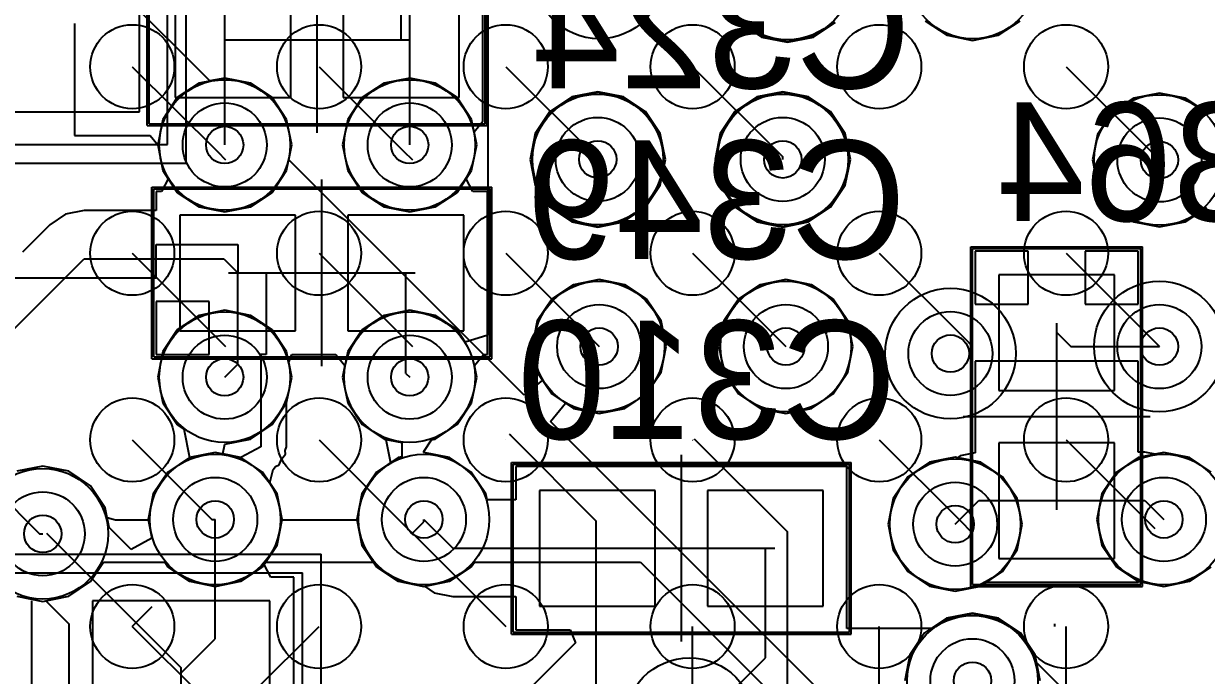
# Model space of a CAD drawing. Extents: x 28 to 300, y 18 to 330.
# Drawn here: x 170.39 to 176.72, y 105.66 to 109.15 of the extents above; entities that cross this region are included whole.
import ezdxf

# ---------------------------------------------------------------- set-up
doc = ezdxf.new("R2010")
doc.units = 0
for name, color, linetype in [('BOTTOMLAYER', 5, 'CONTINUOUS'), ('BOTTOMOVERLAY', 54, 'CONTINUOUS'), ('BOTTOMPASTE', 16, 'CONTINUOUS'), ('BOTTOMSOLDER', 6, 'CONTINUOUS'), ('DRILLDRAWING', 1, 'CONTINUOUS'), ('INTERNALPLANE1', 76, 'CONTINUOUS'), ('INTERNALPLANE6', 136, 'CONTINUOUS'), ('MECHANICAL14', 56, 'CONTINUOUS'), ('MECHANICAL16', 56, 'CONTINUOUS'), ('MIDLAYER1', 16, 'CONTINUOUS'), ('MIDLAYER3', 90, 'CONTINUOUS'), ('MULTILAYER', 9, 'CONTINUOUS'), ('TOPLAYER', 1, 'CONTINUOUS'), ('TOPPASTE', 8, 'CONTINUOUS'), ('TOPSOLDER', 216, 'CONTINUOUS'), ('VIAHOLELAYER', 16, 'CONTINUOUS')]:
    doc.layers.add(name, color=color, linetype=linetype)

msp = doc.modelspace()

# ---------------------------------------------------------------- linework, layer by layer
at = {"layer": 'BOTTOMLAYER'}
for p, q in [((171.0102, 108.6816), (171.0102, 109.6316)), ((171.4666, 109.0688), (171.4666, 109.6476)), ((172.4116, 109.0688), (172.4116, 109.5766)), ((172.4572, 109.0688), (172.4572, 109.6222)), ((172.8486, 108.6318), (172.8486, 109.5058)), ((171.2016, 109.3788), (171.2016, 108.7588)), ((171.8216, 108.7588), (171.8216, 109.3788)), ((172.1016, 109.3788), (172.1016, 108.7588)), ((172.7216, 108.7588), (172.7216, 109.3788)), ((170.6626, 109.1563), (170.6626, 108.5546)), ((174.2264, 109.1643), (174.3429, 109.0865)), ((174.6176, 109.0865), (174.734, 109.1643)), ((175.218, 109.1704), (175.3345, 109.0926)), ((175.6091, 109.0926), (175.7256, 109.1704)), ((171.4666, 108.5046), (171.4666, 109.0688)), ((172.4572, 108.5046), (172.4572, 109.0688)), ((174.3429, 109.0865), (174.4802, 109.0592)), ((174.4802, 109.0592), (174.6176, 109.0865)), ((175.3345, 109.0926), (175.4718, 109.0653)), ((175.4718, 109.0653), (175.6091, 109.0926)), ((171.2016, 108.7588), (171.8216, 108.7588)), ((172.1016, 108.7588), (172.7216, 108.7588)), ((173.3269, 108.7591), (173.2104, 108.6813)), ((173.4642, 108.7864), (173.3269, 108.7591)), ((173.6016, 108.7591), (173.4642, 108.7864)), ((173.718, 108.6813), (173.6016, 108.7591)), ((174.3175, 108.7591), (174.201, 108.6813)), ((174.4548, 108.7864), (174.3175, 108.7591)), ((174.5922, 108.7591), (174.4548, 108.7864)), ((174.7086, 108.6813), (174.5922, 108.7591)), ((176.3345, 108.7558), (176.218, 108.678)), ((176.4718, 108.7831), (176.3345, 108.7558)), ((176.6091, 108.7558), (176.4718, 108.7831)), ((176.7256, 108.678), (176.6091, 108.7558)), ((170.0102, 108.6816), (171.0102, 108.6816)), ((173.2104, 108.6813), (173.1326, 108.5649)), ((173.7958, 108.5649), (173.718, 108.6813)), ((174.201, 108.6813), (174.1232, 108.5649)), ((174.7864, 108.5649), (174.7086, 108.6813)), ((176.218, 108.678), (176.1402, 108.5615)), ((172.8021, 108.5751), (172.8486, 108.6318)), ((172.8486, 108.6318), (172.8486, 108.6318)), ((170.6626, 108.5546), (171.0667, 108.5546)), ((171.0667, 108.5546), (171.1077, 108.5046)), ((172.8161, 108.5046), (172.8021, 108.5751)), ((173.1326, 108.5649), (173.1053, 108.4275)), ((173.8231, 108.4275), (173.7958, 108.5649)), ((174.1232, 108.5649), (174.0959, 108.4275)), ((174.8137, 108.4275), (174.7864, 108.5649)), ((176.1402, 108.5615), (176.1129, 108.4242)), ((171.1077, 108.5046), (171.135, 108.3673)), ((172.7888, 108.3673), (172.8161, 108.5046)), ((173.1053, 108.4275), (173.1326, 108.2902)), ((173.7958, 108.2902), (173.8231, 108.4275)), ((174.0959, 108.4275), (174.1232, 108.2902)), ((174.7864, 108.2902), (174.8137, 108.4275)), ((176.1129, 108.4242), (176.1402, 108.2869)), ((171.135, 108.3673), (171.1646, 108.323)), ((172.7592, 108.323), (172.7888, 108.3673)), ((171.1646, 108.323), (171.1287, 108.2558)), ((172.7951, 108.2558), (172.7592, 108.323)), ((171.1287, 108.2558), (171.0996, 108.2558)), ((171.0996, 108.2558), (171.0996, 108.1528)), ((172.8736, 108.2558), (172.7951, 108.2558)), ((172.8736, 107.3818), (172.8736, 108.2558)), ((173.1326, 108.2902), (173.2104, 108.1737)), ((173.718, 108.1737), (173.7958, 108.2902)), ((174.1232, 108.2902), (174.201, 108.1737)), ((174.7086, 108.1737), (174.7864, 108.2902)), ((176.1402, 108.2869), (176.218, 108.1704)), ((173.2104, 108.1737), (173.3269, 108.0959)), ((173.6016, 108.0959), (173.718, 108.1737)), ((174.201, 108.1737), (174.3175, 108.0959)), ((174.5922, 108.0959), (174.7086, 108.1737)), ((176.218, 108.1704), (176.3345, 108.0926)), ((176.6091, 108.0926), (176.7256, 108.1704)), ((170.6143, 108.1331), (170.5303, 108.0769)), ((170.7134, 108.1528), (170.6143, 108.1331)), ((171.0996, 108.1528), (170.7134, 108.1528)), ((171.8466, 108.1288), (171.2266, 108.1288)), ((171.2266, 108.1288), (171.2266, 107.5088)), ((171.8466, 107.5088), (171.8466, 108.1288)), ((172.7466, 108.1288), (172.1266, 108.1288)), ((172.1266, 108.1288), (172.1266, 107.5088)), ((172.7466, 107.5088), (172.7466, 108.1288)), ((170.5303, 108.0769), (170.3833, 107.93)), ((173.3269, 108.0959), (173.4642, 108.0686)), ((173.4642, 108.0686), (173.6016, 108.0959)), ((174.3175, 108.0959), (174.4548, 108.0686)), ((174.4548, 108.0686), (174.5922, 108.0959)), ((176.3345, 108.0926), (176.4718, 108.0653)), ((176.4718, 108.0653), (176.6091, 108.0926)), ((171.0996, 107.7925), (171.0996, 107.9712)), ((171.0996, 107.9712), (171.5369, 107.9712)), ((171.5369, 107.9712), (171.5369, 107.8191)), ((175.7694, 107.9362), (175.4848, 107.9362)), ((175.4848, 107.9362), (175.4848, 107.6516)), ((175.7694, 107.6516), (175.7694, 107.9362)), ((176.3588, 107.9362), (176.0742, 107.9362)), ((176.0742, 107.9362), (176.0742, 107.6516)), ((176.3588, 107.6516), (176.3588, 107.9362)), ((170.2616, 107.442), (170.7134, 107.8938)), ((170.7134, 107.8938), (171.4616, 107.8938)), ((171.4616, 107.8938), (171.5366, 107.8188)), ((169.4088, 107.7925), (171.0996, 107.7925)), ((171.5366, 107.33), (171.5366, 107.8188)), ((171.5369, 107.8191), (171.689, 107.8191)), ((171.689, 107.8191), (171.689, 107.3818)), ((172.4366, 107.2806), (172.4366, 107.8188)), ((176.2318, 107.8092), (175.6118, 107.8092)), ((175.6118, 107.8092), (175.6118, 107.1892)), ((176.2318, 107.1892), (176.2318, 107.8092)), ((173.3345, 107.7558), (173.218, 107.678)), ((173.4718, 107.7831), (173.3345, 107.7558)), ((173.6091, 107.7558), (173.4718, 107.7831)), ((173.7256, 107.678), (173.6091, 107.7558)), ((174.3345, 107.7558), (174.218, 107.678)), ((174.4718, 107.7831), (174.3345, 107.7558)), ((174.6091, 107.7558), (174.4718, 107.7831)), ((174.7256, 107.678), (174.6091, 107.7558)), ((171.3842, 107.6664), (171.0996, 107.6664)), ((171.0996, 107.6664), (171.0996, 107.3818)), ((171.3842, 107.3818), (171.3842, 107.6664)), ((173.218, 107.678), (173.1402, 107.5615)), ((173.8034, 107.5615), (173.7256, 107.678)), ((174.218, 107.678), (174.1402, 107.5615)), ((174.8034, 107.5615), (174.7256, 107.678)), ((175.4848, 107.6516), (175.7694, 107.6516)), ((176.0742, 107.6516), (176.3588, 107.6516)), ((173.1402, 107.5615), (173.1129, 107.4242)), ((173.8307, 107.4242), (173.8034, 107.5615)), ((174.1402, 107.5615), (174.1129, 107.4242)), ((174.8307, 107.4242), (174.8034, 107.5615)), ((171.2266, 107.5088), (171.8466, 107.5088)), ((172.1266, 107.5088), (172.7466, 107.5088)), ((175.9218, 107.4992), (175.9968, 107.4242)), ((173.1129, 107.4242), (173.1402, 107.2869)), ((173.8034, 107.2869), (173.8307, 107.4242)), ((174.1129, 107.4242), (174.1402, 107.2869)), ((174.8034, 107.2869), (174.8307, 107.4242)), ((175.9968, 107.4242), (176.4718, 107.4242)), ((171.0996, 107.3818), (171.3842, 107.3818)), ((171.689, 107.3818), (171.6608, 107.3818)), ((171.6608, 107.3818), (171.6608, 106.8871)), ((171.8094, 107.3407), (171.8265, 107.3818)), ((171.8265, 107.3818), (171.8265, 107.3818)), ((171.8265, 107.3818), (171.9736, 107.3818)), ((171.9736, 107.3818), (171.9736, 107.3818)), ((171.9736, 107.3818), (171.9736, 107.3818)), ((171.9736, 107.3818), (171.9736, 107.3818)), ((171.9736, 107.3818), (171.9996, 107.3818)), ((171.9996, 107.3818), (172.0275, 107.3818)), ((172.0275, 107.3818), (172.0275, 107.3818)), ((172.0275, 107.3818), (172.0275, 107.3818)), ((172.0275, 107.3818), (172.0625, 107.3818)), ((172.0625, 107.3818), (172.1108, 107.3229)), ((172.8036, 107.3229), (172.8519, 107.3818)), ((172.8519, 107.3818), (172.8736, 107.3818)), ((176.3588, 107.3468), (175.4848, 107.3468)), ((175.4848, 107.3468), (175.4848, 107.0901)), ((176.3588, 107.0901), (176.3588, 107.3468)), ((171.4666, 107.26), (171.5366, 107.33)), ((171.8255, 107.26), (171.8094, 107.3407)), ((172.1108, 107.3229), (172.0983, 107.26)), ((172.8161, 107.26), (172.8036, 107.3229)), ((173.1402, 107.2869), (173.218, 107.1704)), ((173.7256, 107.1704), (173.8034, 107.2869)), ((174.1402, 107.2869), (174.218, 107.1704)), ((174.7256, 107.1704), (174.8034, 107.2869)), ((171.7983, 107.1232), (171.8255, 107.26)), ((172.0983, 107.26), (172.1256, 107.1227)), ((172.4366, 107.2806), (172.4572, 107.26)), ((172.7888, 107.1227), (172.8161, 107.26)), ((173.218, 107.1704), (173.3345, 107.0926)), ((173.6091, 107.0926), (173.7256, 107.1704)), ((174.218, 107.1704), (174.3345, 107.0926)), ((174.6091, 107.0926), (174.7256, 107.1704)), ((175.6118, 107.1892), (176.2318, 107.1892)), ((171.7983, 106.8871), (171.7983, 107.1232)), ((172.1256, 107.1227), (172.2034, 107.0062)), ((172.711, 107.0062), (172.7888, 107.1227)), ((173.3345, 107.0926), (173.4718, 107.0653)), ((173.4718, 107.0653), (173.6091, 107.0926)), ((174.3345, 107.0926), (174.4718, 107.0653)), ((174.4718, 107.0653), (174.6091, 107.0926)), ((175.4848, 107.0901), (175.4848, 107.0901)), ((175.4848, 107.0901), (175.4848, 107.0901)), ((175.4848, 107.0901), (175.4848, 107.0622)), ((175.4848, 107.0622), (175.4848, 107.0362)), ((175.4848, 107.0362), (175.4848, 107.0362)), ((175.4848, 107.0362), (175.4848, 107.0362)), ((175.4848, 107.0362), (175.4848, 107.0362)), ((175.4848, 107.0362), (175.4848, 107.0362)), ((175.4848, 107.0362), (175.4848, 107.0362)), ((175.4848, 107.0362), (175.4848, 106.8542)), ((176.3588, 107.0622), (176.3588, 107.0901)), ((176.3588, 107.0901), (176.3588, 107.0901)), ((176.3588, 107.0901), (176.3588, 107.0901)), ((176.3588, 107.0492), (176.3588, 107.0622)), ((176.3588, 107.0393), (176.3588, 107.0492)), ((176.3588, 107.0362), (176.3588, 107.0393)), ((176.3588, 107.0083), (176.3588, 107.0362)), ((172.2034, 107.0062), (172.3199, 106.9284)), ((172.5945, 106.9284), (172.711, 107.0062)), ((176.3588, 106.8582), (176.3588, 107.0083)), ((176.3588, 107.0083), (176.3588, 107.0083)), ((176.3588, 107.0083), (176.3588, 107.0083)), ((172.3199, 106.9284), (172.4149, 106.9095)), ((172.4149, 106.9095), (172.4149, 106.8333)), ((172.5326, 106.8612), (172.5749, 106.9245)), ((172.5749, 106.9245), (172.5945, 106.9284)), ((176.2318, 106.9092), (175.6118, 106.9092)), ((175.6118, 106.9092), (175.6118, 106.2892)), ((176.2318, 106.2892), (176.2318, 106.9092)), ((171.4158, 106.8569), (171.2785, 106.8296)), ((171.5531, 106.8296), (171.4158, 106.8569)), ((171.6608, 106.8871), (171.5531, 106.8296)), ((171.7709, 106.8211), (171.7924, 106.8472)), ((171.7903, 106.8679), (171.7983, 106.8871)), ((171.7924, 106.8472), (171.7903, 106.8679)), ((172.5334, 106.8569), (172.5326, 106.8612)), ((172.6707, 106.8296), (172.5334, 106.8569)), ((175.4848, 106.8542), (175.4057, 106.8385)), ((176.3946, 106.8582), (176.3588, 106.8582)), ((176.4484, 106.8475), (176.3946, 106.8582)), ((176.4958, 106.8569), (176.4484, 106.8475)), ((176.6331, 106.8296), (176.4958, 106.8569)), ((170.4924, 106.7835), (170.3537, 106.7559)), ((170.6312, 106.7559), (170.4924, 106.7835)), ((171.2785, 106.8296), (171.162, 106.7518)), ((171.7256, 106.7659), (171.7388, 106.782)), ((171.7388, 106.782), (171.758, 106.7899)), ((171.758, 106.7899), (171.7709, 106.8211)), ((172.3961, 106.8296), (172.2796, 106.7518)), ((172.4149, 106.8333), (172.3961, 106.8296)), ((172.7872, 106.7518), (172.6707, 106.8296)), ((173.8989, 106.7808), (173.0249, 106.7808)), ((173.0249, 106.7808), (173.0249, 106.6028)), ((173.9249, 106.7808), (173.8989, 106.7808)), ((173.8989, 106.7808), (173.8989, 106.7808)), ((174.7989, 106.7808), (173.9249, 106.7808)), ((173.9249, 106.7808), (173.9249, 106.7808)), ((173.9249, 106.7808), (173.9249, 106.7808)), ((173.9249, 106.7808), (173.9249, 106.7808)), ((174.7989, 105.9138), (174.7989, 106.7808)), ((175.2409, 106.8042), (175.1244, 106.7264)), ((175.3782, 106.8315), (175.2409, 106.8042)), ((175.3913, 106.8289), (175.3782, 106.8315)), ((175.4057, 106.8385), (175.3913, 106.8289)), ((176.7496, 106.7518), (176.6331, 106.8296)), ((170.7488, 106.6773), (170.6312, 106.7559)), ((171.162, 106.7518), (171.0842, 106.6353)), ((171.7078, 106.6946), (171.7256, 106.7659)), ((172.2796, 106.7518), (172.2018, 106.6353)), ((172.865, 106.6353), (172.7872, 106.7518)), ((175.1244, 106.7264), (175.0466, 106.6099)), ((170.8274, 106.5597), (170.7488, 106.6773)), ((171.7474, 106.6353), (171.7078, 106.6946)), ((173.1519, 106.6538), (173.1519, 106.0338)), ((173.7719, 106.6538), (173.1519, 106.6538)), ((173.7719, 106.0338), (173.7719, 106.6538)), ((174.0519, 106.6538), (174.0519, 106.0338)), ((174.6719, 106.6538), (174.0519, 106.6538)), ((174.6719, 106.0338), (174.6719, 106.6538)), ((171.0842, 106.6353), (171.0569, 106.498)), ((171.7747, 106.498), (171.7474, 106.6353)), ((172.2018, 106.6353), (172.1745, 106.498)), ((172.8715, 106.6028), (172.865, 106.6353)), ((173.0249, 106.6028), (172.8715, 106.6028)), ((175.0466, 106.6099), (175.0193, 106.4726)), ((175.3782, 106.4726), (175.5048, 106.5992)), ((175.5048, 106.5992), (175.9218, 106.5992)), ((175.9218, 106.5992), (176.3946, 106.5992)), ((176.3946, 106.5992), (176.4958, 106.498)), ((170.8484, 106.4541), (170.8274, 106.5597)), ((171.0569, 106.498), (171.0769, 106.3974)), ((171.4158, 105.8584), (171.4158, 106.498)), ((171.7474, 106.3607), (171.7747, 106.498)), ((172.1745, 106.498), (172.2018, 106.3607)), ((172.5334, 106.498), (172.6876, 106.3438)), ((175.0193, 106.4726), (175.0466, 106.3353)), ((170.512, 106.4242), (171.234, 105.7022)), ((170.9649, 106.3375), (170.8484, 106.4541)), ((171.0769, 106.3974), (170.9649, 106.3375)), ((171.6778, 106.2566), (171.7474, 106.3607)), ((172.2018, 106.3607), (172.2796, 106.2442)), ((172.6876, 106.3438), (173.4619, 106.3438)), ((174.3619, 105.7555), (174.3619, 106.3438)), ((175.0466, 106.3353), (175.1244, 106.2188)), ((175.6118, 106.2892), (176.2318, 106.2892)), ((171.7138, 106.1894), (171.6778, 106.2566)), ((172.2796, 106.2442), (172.3961, 106.1664)), ((175.1244, 106.2188), (175.2409, 106.141)), ((176.6331, 106.1664), (176.7496, 106.2442)), ((171.836, 106.1894), (171.7138, 106.1894)), ((171.836, 104.9958), (171.836, 106.1894)), ((172.3961, 106.1664), (172.5334, 106.1391)), ((175.5155, 106.141), (175.5472, 106.1622)), ((175.5472, 106.1622), (176.3588, 106.1622)), ((176.3588, 106.1622), (176.3629, 106.1655)), ((176.3588, 106.1622), (176.3588, 106.1622)), ((176.3629, 106.1655), (176.4958, 106.1391)), ((176.4958, 106.1391), (176.6331, 106.1664)), ((170.3537, 106.086), (170.4924, 106.0584)), ((172.5334, 106.1391), (172.536, 106.1396)), ((172.536, 106.1396), (172.5885, 106.1045)), ((172.5885, 106.1045), (172.6876, 106.0848)), ((172.6876, 106.0848), (173.0249, 106.0848)), ((173.0249, 106.0848), (173.0249, 105.9068)), ((175.2409, 106.141), (175.3782, 106.1137)), ((175.3782, 106.1137), (175.5155, 106.141)), ((170.4924, 106.0584), (170.5084, 106.0615)), ((170.5084, 106.0615), (170.632, 105.938)), ((171.709, 106.0624), (170.759, 106.0624)), ((170.759, 106.0624), (170.759, 105.0624)), ((171.709, 105.0624), (171.709, 106.0624)), ((173.1519, 106.0338), (173.7719, 106.0338)), ((174.0519, 106.0338), (174.6719, 106.0338)), ((175.3335, 105.9651), (175.2567, 105.9138)), ((175.4708, 105.9924), (175.3335, 105.9651)), ((175.6082, 105.9651), (175.4708, 105.9924)), ((175.7246, 105.8873), (175.6082, 105.9651)), ((170.632, 105.938), (170.632, 104.9354)), ((173.0249, 105.9068), (173.3158, 105.9068)), ((173.3158, 105.9068), (173.345, 105.8364)), ((175.2567, 105.9138), (174.7989, 105.9138)), ((171.234, 105.6766), (171.4158, 105.8584)), ((173.345, 105.8364), (173.1938, 105.6852)), ((175.8024, 105.7709), (175.7246, 105.8873)), ((175.8092, 105.7368), (175.8024, 105.7709)), ((171.234, 105.6766), (171.234, 105.7022)), ((174.0122, 105.4058), (174.3619, 105.7555)), ((176.046, 105.5), (175.8092, 105.7368)), ((171.234, 105.5624), (171.234, 105.6766)), ((173.1938, 105.6852), (172.9906, 105.482))]:
    msp.add_line(p, q, dxfattribs=at)
for centre in [(171.4666, 108.5046), (172.4572, 108.5046), (173.4642, 108.4275), (174.4548, 108.4275), (176.4718, 108.4242), (173.4718, 107.4242), (174.4718, 107.4242), (175.3528, 107.387), (176.4718, 107.4242), (171.4666, 107.26), (172.4572, 107.26), (171.4158, 106.498), (172.5334, 106.498), (176.4958, 106.498), (175.3782, 106.4726), (170.4924, 106.4209), (175.4708, 105.6335)]:
    msp.add_circle(centre, 0.225, dxfattribs=at)
at = {"layer": 'BOTTOMOVERLAY'}
msp.add_line((170.434, 105.0624), (170.434, 106.0624), dxfattribs=at)
at = {"layer": 'BOTTOMPASTE'}
for p, q in [((171.0102, 108.6816), (171.0102, 109.6316)), ((171.2016, 109.3788), (171.2016, 108.7588)), ((171.8216, 108.7588), (171.8216, 109.3788)), ((172.1016, 109.3788), (172.1016, 108.7588)), ((172.7216, 108.7588), (172.7216, 109.3788)), ((171.2016, 108.7588), (171.8216, 108.7588)), ((172.1016, 108.7588), (172.7216, 108.7588)), ((170.0102, 108.6816), (171.0102, 108.6816)), ((171.8466, 108.1288), (171.2266, 108.1288)), ((171.2266, 108.1288), (171.2266, 107.5088)), ((171.8466, 107.5088), (171.8466, 108.1288)), ((172.7466, 108.1288), (172.1266, 108.1288)), ((172.1266, 108.1288), (172.1266, 107.5088)), ((172.7466, 107.5088), (172.7466, 108.1288)), ((176.2318, 107.8092), (175.6118, 107.8092)), ((175.6118, 107.8092), (175.6118, 107.1892)), ((176.2318, 107.1892), (176.2318, 107.8092)), ((171.2266, 107.5088), (171.8466, 107.5088)), ((172.1266, 107.5088), (172.7466, 107.5088)), ((175.6118, 107.1892), (176.2318, 107.1892)), ((176.2318, 106.9092), (175.6118, 106.9092)), ((175.6118, 106.9092), (175.6118, 106.2892)), ((176.2318, 106.2892), (176.2318, 106.9092)), ((173.1519, 106.6538), (173.1519, 106.0338)), ((173.7719, 106.6538), (173.1519, 106.6538)), ((173.7719, 106.0338), (173.7719, 106.6538)), ((174.0519, 106.6538), (174.0519, 106.0338)), ((174.6719, 106.6538), (174.0519, 106.6538)), ((174.6719, 106.0338), (174.6719, 106.6538)), ((175.6118, 106.2892), (176.2318, 106.2892)), ((171.709, 106.0624), (170.759, 106.0624)), ((170.759, 106.0624), (170.759, 105.0624)), ((171.709, 105.0624), (171.709, 106.0624)), ((173.1519, 106.0338), (173.7719, 106.0338)), ((174.0519, 106.0338), (174.6719, 106.0338))]:
    msp.add_line(p, q, dxfattribs=at)
at = {"layer": 'BOTTOMSOLDER'}
for p, q in [((171.0102, 108.6816), (171.0102, 109.6316)), ((171.2016, 109.3788), (171.2016, 108.7588)), ((171.8216, 108.7588), (171.8216, 109.3788)), ((172.1016, 109.3788), (172.1016, 108.7588)), ((172.7216, 108.7588), (172.7216, 109.3788)), ((171.2016, 108.7588), (171.8216, 108.7588)), ((172.1016, 108.7588), (172.7216, 108.7588)), ((170.0102, 108.6816), (171.0102, 108.6816)), ((171.8466, 108.1288), (171.2266, 108.1288)), ((171.2266, 108.1288), (171.2266, 107.5088)), ((171.8466, 107.5088), (171.8466, 108.1288)), ((172.7466, 108.1288), (172.1266, 108.1288)), ((172.1266, 108.1288), (172.1266, 107.5088)), ((172.7466, 107.5088), (172.7466, 108.1288)), ((176.2318, 107.8092), (175.6118, 107.8092)), ((175.6118, 107.8092), (175.6118, 107.1892)), ((176.2318, 107.1892), (176.2318, 107.8092)), ((171.2266, 107.5088), (171.8466, 107.5088)), ((172.1266, 107.5088), (172.7466, 107.5088)), ((175.6118, 107.1892), (176.2318, 107.1892)), ((176.2318, 106.9092), (175.6118, 106.9092)), ((175.6118, 106.9092), (175.6118, 106.2892)), ((176.2318, 106.2892), (176.2318, 106.9092)), ((173.1519, 106.6538), (173.1519, 106.0338)), ((173.7719, 106.6538), (173.1519, 106.6538)), ((173.7719, 106.0338), (173.7719, 106.6538)), ((174.0519, 106.6538), (174.0519, 106.0338)), ((174.6719, 106.6538), (174.0519, 106.6538)), ((174.6719, 106.0338), (174.6719, 106.6538)), ((175.6118, 106.2892), (176.2318, 106.2892)), ((171.709, 106.0624), (170.759, 106.0624)), ((170.759, 106.0624), (170.759, 105.0624)), ((171.709, 105.0624), (171.709, 106.0624)), ((173.1519, 106.0338), (173.7719, 106.0338)), ((174.0519, 106.0338), (174.6719, 106.0338))]:
    msp.add_line(p, q, dxfattribs=at)
at = {"layer": 'DRILLDRAWING'}
for centre in [(171.4666, 108.5046), (172.4572, 108.5046), (173.4642, 108.4275), (174.4548, 108.4275), (176.4718, 108.4242), (173.4718, 107.4242), (174.4718, 107.4242), (175.3528, 107.387), (176.4718, 107.4242), (171.4666, 107.26), (172.4572, 107.26), (171.4158, 106.498), (172.5334, 106.498), (176.4958, 106.498), (175.3782, 106.4726), (170.4924, 106.4209), (175.4708, 105.6335)]:
    msp.add_circle(centre, 0.1, dxfattribs=at)
at = {"layer": 'INTERNALPLANE1'}
for centre in [(174.4802, 109.4181), (175.4718, 109.4242), (171.4666, 108.5046), (172.4572, 108.5046), (173.4642, 108.4275), (174.4548, 108.4275), (176.4718, 108.4242), (173.4718, 107.4242), (174.4718, 107.4242), (171.4666, 107.26), (172.4572, 107.26), (171.4158, 106.498), (172.5334, 106.498), (176.4958, 106.498), (175.3782, 106.4726), (170.4924, 106.4209), (175.4708, 105.6335), (173.9558, 105.4058)]:
    msp.add_circle(centre, 0.35, dxfattribs=at)
at = {"layer": 'INTERNALPLANE6'}
for centre in [(173.4718, 109.4242), (172.4572, 108.5046), (175.3528, 107.387), (176.4718, 107.4242), (171.4666, 107.26), (175.4708, 105.6335), (173.9558, 105.4058)]:
    msp.add_circle(centre, 0.35, dxfattribs=at)
at = {"layer": 'MECHANICAL14'}
for p, q in [((171.1602, 108.5066), (171.1602, 111.4066)), ((171.0616, 108.6188), (171.0616, 109.5188)), ((172.8616, 108.6188), (172.8616, 109.5188)), ((171.0616, 108.6188), (172.8616, 108.6188)), ((169.8602, 108.5066), (171.1602, 108.5066)), ((171.0866, 108.2688), (172.8866, 108.2688)), ((171.0866, 107.3688), (171.0866, 108.2688)), ((172.8866, 107.3688), (172.8866, 108.2688)), ((175.4718, 107.9492), (176.3718, 107.9492)), ((175.4718, 106.1492), (175.4718, 107.9492)), ((176.3718, 106.1492), (176.3718, 107.9492)), ((171.0866, 107.3688), (172.8866, 107.3688)), ((173.0119, 105.8938), (173.0119, 106.7938)), ((173.0119, 106.7938), (174.8119, 106.7938)), ((174.8119, 105.8938), (174.8119, 106.7938)), ((168.984, 106.2124), (171.884, 106.2124)), ((171.884, 104.9124), (171.884, 106.2124)), ((175.4718, 106.1492), (176.3718, 106.1492)), ((173.0119, 105.8938), (174.8119, 105.8938))]:
    msp.add_line(p, q, dxfattribs=at)
at = {"layer": 'MECHANICAL16'}
for p, q in [((171.2602, 108.4066), (171.2602, 111.5066)), ((171.9616, 108.5688), (171.9616, 109.5688)), ((171.0516, 108.6088), (171.0516, 109.5288)), ((172.8716, 108.6088), (172.8716, 109.5288)), ((171.4616, 109.0688), (172.4616, 109.0688)), ((171.0516, 108.6088), (172.8716, 108.6088)), ((169.7602, 108.4066), (171.2602, 108.4066)), ((171.9866, 107.3188), (171.9866, 108.3188)), ((171.0766, 108.2788), (172.8966, 108.2788)), ((171.0766, 107.3588), (171.0766, 108.2788)), ((172.8966, 107.3588), (172.8966, 108.2788)), ((175.4618, 107.9592), (176.3818, 107.9592)), ((175.4618, 106.1392), (175.4618, 107.9592)), ((176.3818, 106.1392), (176.3818, 107.9592)), ((171.4866, 107.8188), (172.4866, 107.8188)), ((175.9218, 106.5492), (175.9218, 107.5492)), ((171.0766, 107.3588), (172.8966, 107.3588)), ((175.4218, 107.0492), (176.4218, 107.0492)), ((173.9119, 105.8438), (173.9119, 106.8438)), ((173.0019, 105.8838), (173.0019, 106.8038)), ((173.0019, 106.8038), (174.8219, 106.8038)), ((174.8219, 105.8838), (174.8219, 106.8038)), ((173.4119, 106.3438), (174.4119, 106.3438)), ((168.884, 106.3124), (171.984, 106.3124)), ((171.984, 104.8124), (171.984, 106.3124)), ((175.4618, 106.1392), (176.3818, 106.1392)), ((170.434, 105.2624), (170.434, 105.8624)), ((173.0019, 105.8838), (174.8219, 105.8838))]:
    msp.add_line(p, q, dxfattribs=at)
at = {"layer": 'MIDLAYER1'}
for p, q in [((171.3864, 108.8476), (169.8272, 110.4068)), ((174.2238, 109.1617), (174.3415, 109.0832)), ((174.619, 109.0832), (174.7366, 109.1617)), ((175.218, 109.1704), (175.3345, 109.0926)), ((175.6091, 109.0926), (175.7256, 109.1704)), ((174.3415, 109.0832), (174.4802, 109.0556)), ((174.4802, 109.0556), (174.619, 109.0832)), ((175.3345, 109.0926), (175.4718, 109.0653)), ((175.4718, 109.0653), (175.6091, 109.0926)), ((171.4666, 108.8635), (171.3864, 108.8476)), ((171.6039, 108.8362), (171.4666, 108.8635)), ((171.7204, 108.7584), (171.6039, 108.8362)), ((172.3199, 108.8362), (172.2034, 108.7584)), ((172.4572, 108.8635), (172.3199, 108.8362)), ((172.5945, 108.8362), (172.4572, 108.8635)), ((172.711, 108.7584), (172.5945, 108.8362)), ((171.7982, 108.6419), (171.7204, 108.7584)), ((172.2034, 108.7584), (172.1256, 108.6419)), ((172.7888, 108.6419), (172.711, 108.7584)), ((173.3255, 108.7625), (173.2078, 108.6839)), ((173.4642, 108.7901), (173.3255, 108.7625)), ((173.603, 108.7625), (173.4642, 108.7901)), ((173.7206, 108.6839), (173.603, 108.7625)), ((174.3161, 108.7625), (174.1984, 108.6839)), ((174.4548, 108.7901), (174.3161, 108.7625)), ((174.5936, 108.7625), (174.4548, 108.7901)), ((174.7112, 108.6839), (174.5936, 108.7625)), ((176.3345, 108.7558), (176.218, 108.678)), ((176.4718, 108.7831), (176.3345, 108.7558)), ((176.6091, 108.7558), (176.4718, 108.7831)), ((176.7256, 108.678), (176.6091, 108.7558)), ((173.2078, 108.6839), (173.1293, 108.5663)), ((173.7992, 108.5663), (173.7206, 108.6839)), ((174.1984, 108.6839), (174.1199, 108.5663)), ((174.7898, 108.5663), (174.7112, 108.6839)), ((176.218, 108.678), (176.1402, 108.5615)), ((171.8255, 108.5046), (171.7982, 108.6419)), ((172.1256, 108.6419), (172.0983, 108.5046)), ((172.8161, 108.5046), (172.7888, 108.6419)), ((173.1293, 108.5663), (173.1017, 108.4275)), ((173.8268, 108.4275), (173.7992, 108.5663)), ((174.1199, 108.5663), (174.0923, 108.4275)), ((174.8174, 108.4275), (174.7898, 108.5663)), ((176.1402, 108.5615), (176.1129, 108.4242)), ((171.8095, 108.4245), (171.8255, 108.5046)), ((172.0983, 108.5046), (172.1256, 108.3673)), ((172.7888, 108.3673), (172.8161, 108.5046)), ((173.0709, 107.1631), (171.8095, 108.4245)), ((173.1017, 108.4275), (173.1293, 108.2888)), ((173.7992, 108.2888), (173.8268, 108.4275)), ((174.0923, 108.4275), (174.1199, 108.2888)), ((174.7898, 108.2888), (174.8174, 108.4275)), ((176.1129, 108.4242), (176.1402, 108.2869)), ((172.1256, 108.3673), (172.2034, 108.2508)), ((172.711, 108.2508), (172.7888, 108.3673)), ((172.2034, 108.2508), (172.3199, 108.173)), ((172.5945, 108.173), (172.711, 108.2508)), ((173.1293, 108.2888), (173.2078, 108.1711)), ((173.7206, 108.1711), (173.7992, 108.2888)), ((174.1199, 108.2888), (174.1984, 108.1711)), ((174.7112, 108.1711), (174.7898, 108.2888)), ((176.1402, 108.2869), (176.218, 108.1704)), ((172.3199, 108.173), (172.4572, 108.1457)), ((172.4572, 108.1457), (172.5945, 108.173)), ((173.2078, 108.1711), (173.3255, 108.0926)), ((173.603, 108.0926), (173.7206, 108.1711)), ((174.1984, 108.1711), (174.3161, 108.0926)), ((174.5936, 108.0926), (174.7112, 108.1711)), ((176.218, 108.1704), (176.3345, 108.0926)), ((176.6091, 108.0926), (176.7256, 108.1704)), ((173.3255, 108.0926), (173.4642, 108.065)), ((173.4642, 108.065), (173.603, 108.0926)), ((174.3161, 108.0926), (174.4548, 108.065)), ((174.4548, 108.065), (174.5936, 108.0926)), ((176.3345, 108.0926), (176.4718, 108.0653)), ((176.4718, 108.0653), (176.6091, 108.0926)), ((173.3345, 107.7558), (173.218, 107.678)), ((173.4718, 107.7831), (173.3345, 107.7558)), ((173.6091, 107.7558), (173.4718, 107.7831)), ((173.7256, 107.678), (173.6091, 107.7558)), ((174.3345, 107.7558), (174.218, 107.678)), ((174.4718, 107.7831), (174.3345, 107.7558)), ((174.6091, 107.7558), (174.4718, 107.7831)), ((174.7256, 107.678), (174.6091, 107.7558)), ((173.218, 107.678), (173.1402, 107.5615)), ((173.8034, 107.5615), (173.7256, 107.678)), ((174.218, 107.678), (174.1402, 107.5615)), ((174.8034, 107.5615), (174.7256, 107.678)), ((173.1402, 107.5615), (173.1129, 107.4242)), ((173.8307, 107.4242), (173.8034, 107.5615)), ((174.1402, 107.5615), (174.1129, 107.4242)), ((174.8307, 107.4242), (174.8034, 107.5615)), ((173.1129, 107.4242), (173.1402, 107.2869)), ((173.8034, 107.2869), (173.8307, 107.4242)), ((174.1129, 107.4242), (174.1402, 107.2869)), ((174.8034, 107.2869), (174.8307, 107.4242)), ((173.1402, 107.2869), (173.1691, 107.2436)), ((173.7256, 107.1704), (173.8034, 107.2869)), ((174.1402, 107.2869), (174.218, 107.1704)), ((174.7256, 107.1704), (174.8034, 107.2869)), ((173.1691, 107.2436), (173.0709, 107.1631)), ((173.6091, 107.0926), (173.7256, 107.1704)), ((174.218, 107.1704), (174.3345, 107.0926)), ((174.6091, 107.0926), (174.7256, 107.1704)), ((173.2107, 107.0233), (173.2912, 107.1215)), ((173.2912, 107.1215), (173.3345, 107.0926)), ((173.3345, 107.0926), (173.4718, 107.0653)), ((173.4718, 107.0653), (173.6091, 107.0926)), ((174.3345, 107.0926), (174.4718, 107.0653)), ((174.4718, 107.0653), (174.6091, 107.0926)), ((174.7774, 105.4566), (173.2107, 107.0233)), ((176.4958, 106.8569), (176.3585, 106.8296)), ((176.6331, 106.8296), (176.4958, 106.8569)), ((175.2409, 106.8042), (175.1244, 106.7264)), ((175.3782, 106.8315), (175.2409, 106.8042)), ((175.5155, 106.8042), (175.3782, 106.8315)), ((175.632, 106.7264), (175.5155, 106.8042)), ((176.3585, 106.8296), (176.242, 106.7518)), ((176.7496, 106.7518), (176.6331, 106.8296)), ((175.1244, 106.7264), (175.0466, 106.6099)), ((175.7098, 106.6099), (175.632, 106.7264)), ((176.242, 106.7518), (176.1642, 106.6353)), ((175.0466, 106.6099), (175.0193, 106.4726)), ((175.7371, 106.4726), (175.7098, 106.6099)), ((176.1642, 106.6353), (176.1369, 106.498)), ((175.0193, 106.4726), (175.0466, 106.3353)), ((175.7098, 106.3353), (175.7371, 106.4726)), ((176.1369, 106.498), (176.1642, 106.3607)), ((175.0466, 106.3353), (175.1244, 106.2188)), ((175.632, 106.2188), (175.7098, 106.3353)), ((176.1642, 106.3607), (176.242, 106.2442)), ((170.7488, 106.1645), (170.8183, 106.2685)), ((170.8183, 106.2685), (171.1458, 106.2685)), ((171.1458, 106.2685), (171.162, 106.2442)), ((171.162, 106.2442), (171.2785, 106.1664)), ((171.5531, 106.1664), (171.6696, 106.2442)), ((171.6696, 106.2442), (171.6858, 106.2685)), ((171.6858, 106.2685), (172.2634, 106.2685)), ((172.2634, 106.2685), (172.2796, 106.2442)), ((172.2796, 106.2442), (172.3961, 106.1664)), ((172.6707, 106.1664), (172.7872, 106.2442)), ((172.7872, 106.2442), (172.8034, 106.2685)), ((172.8034, 106.2685), (173.6928, 106.2685)), ((173.6928, 106.2685), (174.7088, 105.2525)), ((175.1244, 106.2188), (175.2409, 106.141)), ((175.5155, 106.141), (175.632, 106.2188)), ((176.242, 106.2442), (176.3585, 106.1664)), ((176.6331, 106.1664), (176.7496, 106.2442)), ((170.6312, 106.086), (170.7488, 106.1645)), ((171.2785, 106.1664), (171.4158, 106.1391)), ((171.4158, 106.1391), (171.5531, 106.1664)), ((172.3961, 106.1664), (172.5334, 106.1391)), ((172.5334, 106.1391), (172.6707, 106.1664)), ((176.3585, 106.1664), (176.4958, 106.1391)), ((176.4958, 106.1391), (176.6331, 106.1664)), ((170.3537, 106.086), (170.4924, 106.0584)), ((170.4924, 106.0584), (170.6312, 106.086)), ((175.2409, 106.141), (175.3782, 106.1137)), ((175.3782, 106.1137), (175.5155, 106.141)), ((175.3321, 105.9685), (175.2144, 105.8899)), ((175.4708, 105.9961), (175.3321, 105.9685)), ((175.6096, 105.9685), (175.4708, 105.9961)), ((175.7272, 105.8899), (175.6096, 105.9685)), ((175.2144, 105.8899), (175.1359, 105.7723)), ((175.8058, 105.7723), (175.7272, 105.8899)), ((175.1359, 105.7723), (175.1083, 105.6335)), ((175.8334, 105.6335), (175.8058, 105.7723))]:
    msp.add_line(p, q, dxfattribs=at)
for centre in [(171.4666, 108.5046), (172.4572, 108.5046), (173.4642, 108.4275), (174.4548, 108.4275), (176.4718, 108.4242), (173.4718, 107.4242), (174.4718, 107.4242), (175.3528, 107.387), (176.4718, 107.4242), (171.4666, 107.26), (172.4572, 107.26), (171.4158, 106.498), (172.5334, 106.498), (176.4958, 106.498), (175.3782, 106.4726), (170.4924, 106.4209), (175.4708, 105.6335)]:
    msp.add_circle(centre, 0.225, dxfattribs=at)
at = {"layer": 'MIDLAYER3'}
for p, q in [((172.8763, 110.1387), (172.8763, 107.4851)), ((171.3293, 108.8362), (171.2128, 108.7584)), ((171.4666, 108.8635), (171.3293, 108.8362)), ((171.6039, 108.8362), (171.4666, 108.8635)), ((171.7204, 108.7584), (171.6039, 108.8362)), ((171.2128, 108.7584), (171.135, 108.6419)), ((171.7982, 108.6419), (171.7204, 108.7584)), ((171.135, 108.6419), (171.1077, 108.5046)), ((171.8255, 108.5046), (171.7982, 108.6419)), ((171.1077, 108.5046), (171.135, 108.3673)), ((171.7982, 108.3673), (171.8255, 108.5046)), ((171.135, 108.3673), (171.2128, 108.2508)), ((171.7204, 108.2508), (171.7982, 108.3673)), ((171.2128, 108.2508), (171.3293, 108.173)), ((171.6039, 108.173), (171.7204, 108.2508)), ((171.3293, 108.173), (171.4666, 108.1457)), ((171.4666, 108.1457), (171.6039, 108.173)), ((171.4666, 107.6189), (171.3293, 107.5916)), ((171.6039, 107.5916), (171.4666, 107.6189)), ((172.4572, 107.6189), (172.3199, 107.5916)), ((172.5945, 107.5916), (172.4572, 107.6189)), ((171.3293, 107.5916), (171.2128, 107.5138)), ((171.7204, 107.5138), (171.6039, 107.5916)), ((172.3199, 107.5916), (172.2034, 107.5138)), ((172.711, 107.5138), (172.5945, 107.5916)), ((171.2128, 107.5138), (171.135, 107.3973)), ((171.7982, 107.3973), (171.7204, 107.5138)), ((172.2034, 107.5138), (172.1256, 107.3973)), ((172.7548, 107.4482), (172.711, 107.5138)), ((172.8763, 107.4851), (172.7548, 107.4482)), ((171.135, 107.3973), (171.1077, 107.26)), ((171.8255, 107.26), (171.7982, 107.3973)), ((172.1256, 107.3973), (172.0983, 107.26)), ((171.1077, 107.26), (171.135, 107.1227)), ((171.7982, 107.1227), (171.8255, 107.26)), ((172.0983, 107.26), (172.1256, 107.1227)), ((171.135, 107.1227), (171.2128, 107.0062)), ((171.7204, 107.0062), (171.7982, 107.1227)), ((172.1256, 107.1227), (172.2034, 107.0062)), ((171.2128, 107.0062), (171.248, 106.9827)), ((171.248, 106.9827), (171.2785, 106.8296)), ((171.6039, 106.9284), (171.7204, 107.0062)), ((172.2034, 107.0062), (172.3199, 106.9284)), ((171.4666, 106.9011), (171.6039, 106.9284)), ((172.3199, 106.9284), (172.3298, 106.9264)), ((172.3298, 106.9264), (172.3546, 106.8019)), ((171.4562, 106.8489), (171.4666, 106.9011)), ((171.5531, 106.8296), (171.4562, 106.8489)), ((170.4924, 106.7835), (170.3537, 106.7559)), ((170.6312, 106.7559), (170.4924, 106.7835)), ((171.2785, 106.8296), (171.162, 106.7518)), ((171.6696, 106.7518), (171.5531, 106.8296)), ((172.3546, 106.8019), (172.2796, 106.7518)), ((170.7488, 106.6773), (170.6312, 106.7559)), ((171.162, 106.7518), (171.0842, 106.6353)), ((171.7474, 106.6353), (171.6696, 106.7518)), ((172.2796, 106.7518), (172.2018, 106.6353)), ((170.8274, 106.5597), (170.7488, 106.6773)), ((171.0842, 106.6353), (171.0569, 106.498)), ((171.7747, 106.498), (171.7474, 106.6353)), ((172.2018, 106.6353), (172.1745, 106.498)), ((170.8378, 106.5073), (170.8274, 106.5597)), ((170.8824, 106.4938), (170.8378, 106.5073)), ((171.0535, 106.4938), (170.8824, 106.4938)), ((170.8824, 106.4938), (170.8824, 106.4938)), ((170.8824, 106.4938), (170.8824, 106.4938)), ((171.0569, 106.498), (171.0535, 106.4938)), ((171.7781, 106.4938), (171.7747, 106.498)), ((172.1711, 106.4938), (171.7781, 106.4938)), ((172.1745, 106.498), (172.1711, 106.4938))]:
    msp.add_line(p, q, dxfattribs=at)
for centre in [(171.4666, 108.5046), (172.4572, 108.5046), (173.4642, 108.4275), (174.4548, 108.4275), (176.4718, 108.4242), (173.4718, 107.4242), (174.4718, 107.4242), (175.3528, 107.387), (176.4718, 107.4242), (171.4666, 107.26), (172.4572, 107.26), (171.4158, 106.498), (172.5334, 106.498), (176.4958, 106.498), (175.3782, 106.4726), (170.4924, 106.4209), (175.4708, 105.6335)]:
    msp.add_circle(centre, 0.225, dxfattribs=at)
at = {"layer": 'MULTILAYER'}
for centre in [(171.4666, 108.5046), (172.4572, 108.5046), (173.4642, 108.4275), (174.4548, 108.4275), (176.4718, 108.4242), (173.4718, 107.4242), (174.4718, 107.4242), (175.3528, 107.387), (176.4718, 107.4242), (171.4666, 107.26), (172.4572, 107.26), (171.4158, 106.498), (172.5334, 106.498), (176.4958, 106.498), (175.3782, 106.4726), (170.4924, 106.4209), (175.4708, 105.6335)]:
    msp.add_circle(centre, 0.225, dxfattribs=at)
at = {"layer": 'TOPLAYER'}
for p, q in [((170.9718, 108.9242), (170.9718, 108.9242)), ((170.9718, 108.9242), (171.429, 108.467)), ((171.9718, 108.9242), (171.9718, 108.9242)), ((171.9718, 108.9242), (172.4243, 108.4717)), ((172.9718, 108.9242), (173.4642, 108.4318)), ((173.9718, 108.9242), (174.4548, 108.4412)), ((175.9718, 108.9242), (176.4718, 108.4242)), ((171.429, 108.467), (171.4718, 108.4242)), ((172.4243, 108.4717), (172.4718, 108.4242)), ((173.4642, 108.4275), (173.4642, 108.4318)), ((174.4548, 108.4275), (174.4548, 108.4412)), ((170.9718, 107.9242), (171.4718, 107.4242)), ((170.9718, 107.9242), (170.9718, 107.9242)), ((171.9718, 107.9242), (172.4718, 107.4242)), ((172.9718, 107.9242), (173.4718, 107.4242)), ((173.9718, 107.9242), (174.4718, 107.4242)), ((174.9718, 107.9242), (175.4309, 107.4651)), ((175.9718, 107.9242), (176.4718, 107.4242)), ((172.4718, 107.4242), (172.4718, 107.4242)), ((173.4718, 107.4242), (173.4718, 107.4242)), ((174.4718, 107.4242), (174.4718, 107.4242)), ((175.4309, 107.4651), (175.4718, 107.4242)), ((176.4718, 107.4242), (176.4718, 107.4242)), ((169.9718, 106.9242), (170.4751, 106.4209)), ((170.9718, 106.9242), (171.398, 106.498)), ((171.9718, 106.9242), (172.4657, 106.4303)), ((172.9718, 106.9242), (172.9718, 106.9242)), ((172.9906, 106.9552), (172.9967, 106.9491)), ((172.9967, 106.9491), (173.4565, 106.4894)), ((173.9718, 106.9242), (173.9737, 106.9223)), ((173.9718, 106.9242), (173.9718, 106.9242)), ((173.9812, 106.9298), (174.4802, 106.4308)), ((174.9718, 106.9242), (175.4008, 106.4952)), ((175.9718, 106.9242), (175.9718, 106.9242)), ((175.9718, 106.9242), (176.4469, 106.4491)), ((171.398, 106.498), (171.4158, 106.498)), ((172.4718, 106.4242), (172.5334, 106.4858)), ((172.5334, 106.4858), (172.5334, 106.498)), ((173.4565, 105.2846), (173.4565, 106.4894)), ((175.4008, 106.4952), (175.4718, 106.4242)), ((170.4751, 106.4209), (170.4924, 106.4209)), ((171.4718, 106.4242), (171.4718, 106.4242)), ((172.4657, 106.4303), (172.4718, 106.4242)), ((172.4718, 106.4242), (172.9718, 105.9242)), ((174.4802, 105.1763), (174.4802, 106.4308)), ((170.9718, 105.9242), (171.0781, 106.0305)), ((170.9718, 105.9242), (171.365, 105.531)), ((171.619, 105.5714), (171.9718, 105.9242)), ((173.9718, 105.4218), (173.9718, 105.9242)), ((174.9718, 105.1165), (174.9718, 105.9242)), ((175.9116, 105.9242), (175.9116, 105.9392)), ((175.9718, 104.2084), (175.9718, 105.9242))]:
    msp.add_line(p, q, dxfattribs=at)
for centre in [(170.9718, 108.9242), (171.9718, 108.9242), (172.9718, 108.9242), (173.9718, 108.9242), (174.9718, 108.9242), (175.9718, 108.9242), (171.4666, 108.5046), (172.4572, 108.5046), (173.4642, 108.4275), (174.4548, 108.4275), (176.4718, 108.4242), (170.9718, 107.9242), (171.9718, 107.9242), (172.9718, 107.9242), (173.9718, 107.9242), (174.9718, 107.9242), (175.9718, 107.9242), (173.4718, 107.4242), (174.4718, 107.4242), (175.3528, 107.387), (176.4718, 107.4242), (171.4666, 107.26), (172.4572, 107.26), (170.9718, 106.9242), (171.9718, 106.9242), (172.9718, 106.9242), (173.9718, 106.9242), (174.9718, 106.9242), (175.9718, 106.9242), (171.4158, 106.498), (172.5334, 106.498), (176.4958, 106.498), (175.3782, 106.4726), (170.4924, 106.4209), (170.9718, 105.9242), (171.9718, 105.9242), (172.9718, 105.9242), (173.9718, 105.9242), (174.9718, 105.9242), (175.9718, 105.9242), (175.4708, 105.6335)]:
    msp.add_circle(centre, 0.225, dxfattribs=at)
at = {"layer": 'TOPPASTE'}
for centre in [(170.9718, 108.9242), (171.9718, 108.9242), (172.9718, 108.9242), (173.9718, 108.9242), (174.9718, 108.9242), (175.9718, 108.9242), (170.9718, 107.9242), (171.9718, 107.9242), (172.9718, 107.9242), (173.9718, 107.9242), (174.9718, 107.9242), (175.9718, 107.9242), (170.9718, 106.9242), (171.9718, 106.9242), (172.9718, 106.9242), (173.9718, 106.9242), (174.9718, 106.9242), (175.9718, 106.9242), (170.9718, 105.9242), (171.9718, 105.9242), (172.9718, 105.9242), (173.9718, 105.9242), (174.9718, 105.9242), (175.9718, 105.9242)]:
    msp.add_circle(centre, 0.225, dxfattribs=at)
at = {"layer": 'TOPSOLDER'}
for centre in [(170.9718, 108.9242), (171.9718, 108.9242), (172.9718, 108.9242), (173.9718, 108.9242), (174.9718, 108.9242), (175.9718, 108.9242), (170.9718, 107.9242), (171.9718, 107.9242), (172.9718, 107.9242), (173.9718, 107.9242), (174.9718, 107.9242), (175.9718, 107.9242), (170.9718, 106.9242), (171.9718, 106.9242), (172.9718, 106.9242), (173.9718, 106.9242), (174.9718, 106.9242), (175.9718, 106.9242), (170.9718, 105.9242), (171.9718, 105.9242), (172.9718, 105.9242), (173.9718, 105.9242), (174.9718, 105.9242), (175.9718, 105.9242)]:
    msp.add_circle(centre, 0.225, dxfattribs=at)
at = {"layer": 'VIAHOLELAYER'}
for centre in [(171.4666, 108.5046), (172.4572, 108.5046), (173.4642, 108.4275), (174.4548, 108.4275), (176.4718, 108.4242), (173.4718, 107.4242), (174.4718, 107.4242), (175.3528, 107.387), (176.4718, 107.4242), (171.4666, 107.26), (172.4572, 107.26), (171.4158, 106.498), (172.5334, 106.498), (176.4958, 106.498), (175.3782, 106.4726), (170.4924, 106.4209), (175.4708, 105.6335)]:
    msp.add_circle(centre, 0.1, dxfattribs=at)

# ---------------------------------------------------------------- texts
at = {"layer": 'BOTTOMOVERLAY', "text_generation_flag": 2}
for s, p in [('C324', (175.1406, 108.8085)), ('C310', (175.0644, 106.9289))]:
    msp.add_text(s, height=0.635, dxfattribs=at).set_placement(p)
for s, p in [('C364', (177.6298, 108.0973)), ('C349', (175.1152, 107.8941))]:
    msp.add_text(s, height=0.635, rotation=360, dxfattribs=at).set_placement(p)

doc.saveas('drawing.dxf')
